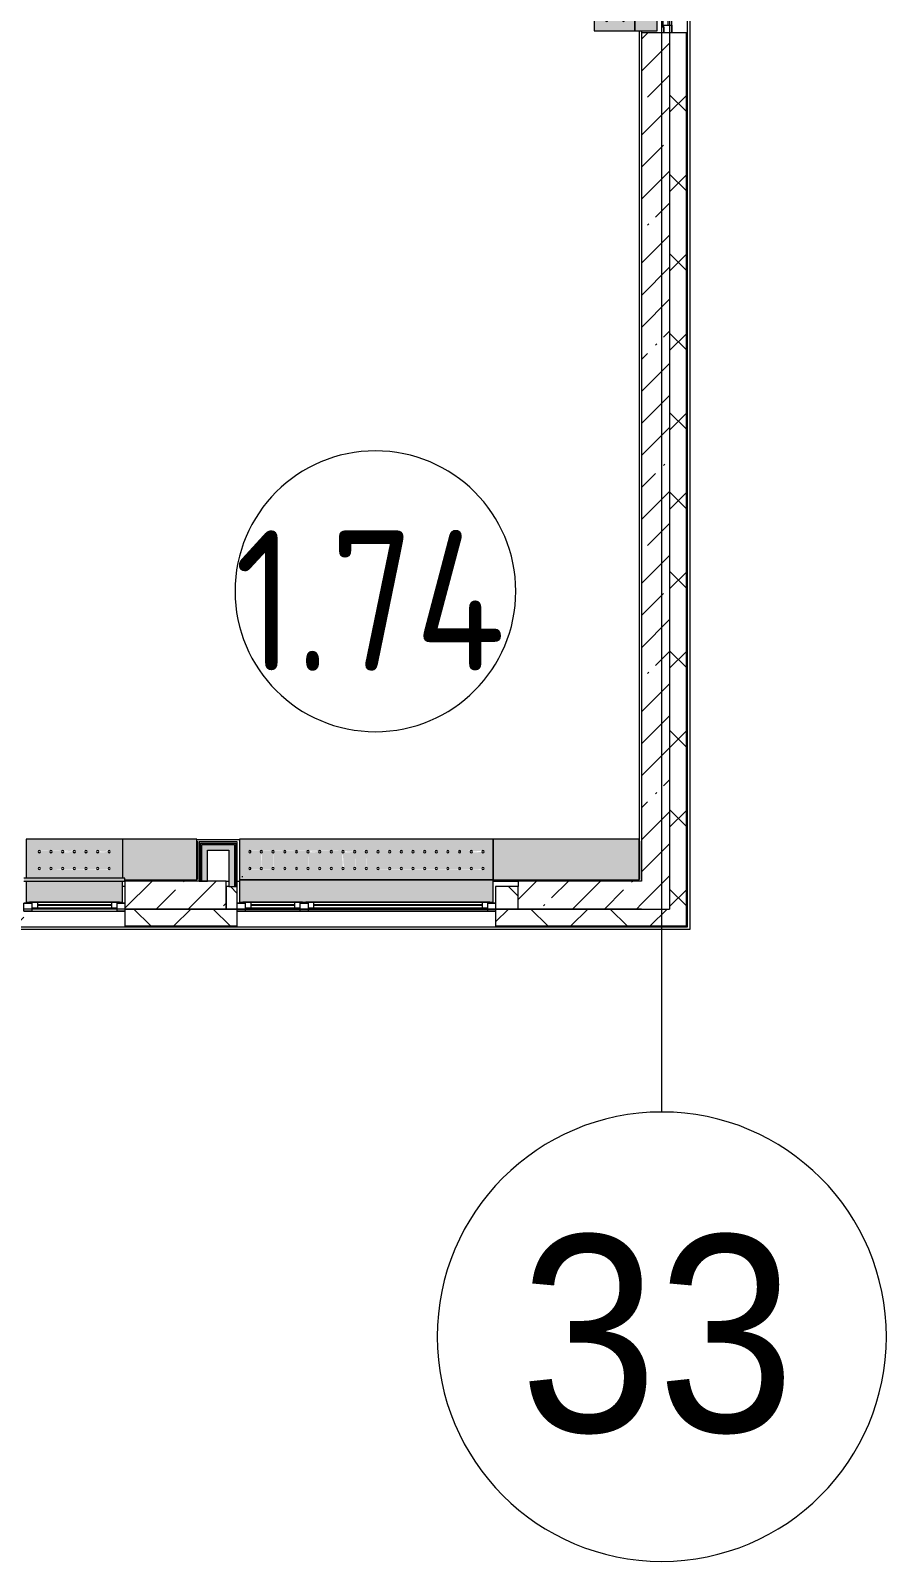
# Model space of a CAD drawing. Header units: millimetres. Extents: x 3991 to 282775, y -8553 to 29560.
# Drawn here: x 268205 to 275825, y -5906 to 7720 of the extents above; entities that cross this region are included whole.
import ezdxf

# ---------------------------------------------------------------- set-up
doc = ezdxf.new("R2010")
doc.units = ezdxf.units.MM
for name, color, linetype, lineweight in [('A-AREA-IDEN', 7, 'Continuous', 9), ('A-GLAZ-2', 7, 'Continuous', 5), ('A-WALL', 7, 'Continuous', 9), ('A-WALL-4', 7, 'Continuous', 5), ('I-WALL-3', 7, 'Continuous', 5), ('S-COLS', 7, 'Continuous', 5), ('Знаки', 7, 'Continuous', 5), ('Оси', 7, 'Continuous', 9), ('Оси-1', 7, 'Continuous', 20)]:
    doc.layers.add(name, color=color, linetype=linetype, lineweight=lineweight)
for name, color, linetype, lineweight, true_color in [('A-FLOR-1', 7, 'Continuous', 5, 0xaaaaaa), ('I-WALL-2', 7, 'Continuous', 9, 0xe7e7e7), ('Знаки-2', 7, 'Continuous', 5, 0xd7cfbf)]:
    doc.layers.add(name, color=color, linetype=linetype, lineweight=lineweight, true_color=true_color)
doc.styles.add('Arial_1', font='arial.ttf', dxfattribs={"width": 0.9, "height": 1750})
doc.styles.add('GOST Common_3', font='GOST_Common.ttf', dxfattribs={"width": 0.9, "height": 1250})
pattern_1 = [(45, (148815.1, 0), (-353.5534, 353.5534), []), (135, (148815.1, 0), (-353.5534, -353.5534), [])]
pattern_2 = [(45, (148815.1, 0), (-285.1231, 285.1231), []), (45, (149100.2, 0), (-285.1231, 285.1231), [504.031, -100.806, 16.764, -84.042])]
pattern_3 = [(45, (148815.1, 0), (-530.33, 530.33), []), (135, (148815.1, 0), (-530.33, -530.33), [])]

# ---------------------------------------------------------------- blocks, each defined once
blk = doc.blocks.new('120_Окно_СКБ_2Ст_Фрамуга сверху - 120_Окно_СКБ_2Ст_2300х2500_h_ ДОО-19727959-Общий план 1 этажа с размещением фрагментов 1_1-1_9')
at = {"layer": 'A-GLAZ-2'}
for p, q in [((-1150, -127), (-1150, -57)), ((-1150, -57), (-1080, -57)), ((1150, -57), (-1150, -57)), ((-1080, -127), (-1150, -127)), ((-1150, -127), (-1100, -127)), ((-1080, -127), (-1100, -127)), ((-1100, -127), (-1100, -137)), ((-1080, -57), (-1080, -127)), ((-1080, -57), (1080, -57)), ((520, -87), (-1080, -87)), ((-1080, -87), (-1080, -127)), ((-1030, -137), (-1030, -87)), ((-1030, -107), (470, -107)), ((470, -117), (-1030, -117)), ((470, -137), (470, -87)), ((520, -127), (520, -57)), ((520, -57), (590, -57)), ((520, -127), (520, -87)), ((590, -127), (520, -127)), ((540, -127), (520, -127)), ((540, -127), (570, -127)), ((540, -127), (570, -127)), ((540, -137), (540, -127)), ((590, -127), (570, -127)), ((570, -127), (570, -137)), ((590, -57), (590, -127)), ((1080, -87), (590, -87)), ((590, -87), (590, -127)), ((640, -137), (640, -87)), ((640, -107), (1030, -107)), ((1030, -117), (640, -117)), ((1030, -137), (1030, -87)), ((1080, -127), (1080, -57)), ((1080, -57), (1150, -57)), ((1080, -127), (1080, -87)), ((1150, -127), (1080, -127)), ((1100, -127), (1080, -127)), ((1100, -127), (1150, -127)), ((1100, -137), (1100, -127)), ((1150, -57), (1150, -127)), ((-1100, -137), (540, -137)), ((540, -137), (-1100, -137)), ((570, -137), (1100, -137)), ((1100, -137), (570, -137))]:
    blk.add_line(p, q, dxfattribs=at)
blk = doc.blocks.new('120_Окно_СКБ_1Ст - 120_Окно_СКБ_1Ст 900х2500_h_ с форточкой-22876038-Общий план 1 этажа с размещением фрагментов 1_1-1_9')
at = {"layer": 'A-GLAZ-2'}
for p, q in [((-450, -127), (-450, -57)), ((-450, -57), (-380, -57)), ((450, -57), (-450, -57)), ((-380, -127), (-450, -127)), ((-450, -127), (-400, -127)), ((-380, -127), (-400, -127)), ((-400, -127), (-400, -137)), ((-380, -57), (-380, -127)), ((380, -87), (-380, -87)), ((-380, -87), (-380, -127)), ((-330, -137), (-330, -87)), ((-330, -107), (330, -107)), ((330, -117), (-330, -117)), ((330, -137), (330, -87)), ((380, -127), (380, -57)), ((380, -57), (450, -57)), ((380, -127), (380, -87)), ((450, -127), (380, -127)), ((400, -127), (380, -127)), ((400, -127), (450, -127)), ((400, -137), (400, -127)), ((450, -57), (450, -127)), ((-400, -137), (400, -137)), ((400, -137), (-400, -137))]:
    blk.add_line(p, q, dxfattribs=at)
blk = doc.blocks.new('120_Окно_СКБ_1Ст - 120_Окно_СКБ_1Ст 1200х2500_h_ с форточкой 3-24161067-Общий план 1 этажа с размещением фрагментов 1_1-1_9')
at = {"layer": 'A-GLAZ-2'}
for p, q in [((-600, -127), (-600, -57)), ((-600, -57), (-530, -57)), ((600, -57), (-600, -57)), ((-530, -127), (-600, -127)), ((-600, -127), (-550, -127)), ((-530, -127), (-550, -127)), ((-550, -127), (-550, -137)), ((-530, -57), (-530, -127)), ((530, -87), (-530, -87)), ((-530, -87), (-530, -127)), ((-480, -137), (-480, -87)), ((-480, -107), (480, -107)), ((480, -117), (-480, -117)), ((480, -137), (480, -87)), ((530, -127), (530, -57)), ((530, -57), (600, -57)), ((530, -127), (530, -87)), ((600, -127), (530, -127)), ((550, -127), (530, -127)), ((550, -127), (600, -127)), ((550, -137), (550, -127)), ((600, -57), (600, -127)), ((-550, -137), (550, -137)), ((550, -137), (-550, -137))]:
    blk.add_line(p, q, dxfattribs=at)
blk = doc.blocks.new('Зашивка радиатора_ с перфорацией М7_1 - Зашивка радиатора_ с перфорацией М7_1-V289-Общий план 1 этажа с размещением фрагментов 1_1-1_9')
at = {"layer": 'Знаки-2'}
blk.add_hatch(color=256, dxfattribs=at).paths.add_polyline_path([(1859, 380), (1859, 379), (-370, 379), (-370, 180), (1890, 180), (1890, 380)])
h = blk.add_hatch(color=256, dxfattribs=at)
h.paths.add_polyline_path([(1890, 180), (-370, 180), (-370, 179), (-370, -180), (1890, -179), (1890, 170)])
h.paths.add_polyline_path([(873, -67), (873, -72), (958, -67)])
h.paths.add_polyline_path([(965, -60), (970, -60), (965, 71)])
h.paths.add_polyline_path([(861, -60), (871, -63), (874, -67), (960, -63), (965, -60), (960, 73), (958, 83), (957, 89), (872, 85), (872, 75), (864, 70), (861, 71)])
h.paths.add_polyline_path([(757, -60), (767, -63), (770, -72), (771, -78), (855, -75), (855, -65), (861, -60), (857, 73), (854, 83), (854, 89), (769, 85), (769, 75), (760, 70), (757, 71)])
h.paths.add_polyline_path([(241, 90), (1806, 85), (1806, 75), (1797, 70), (1789, 75), (1789, 85), (1787, 89), (1702, 85), (1702, 75), (1694, 70), (1691, 71), (1696, -60), (1703, -67), (1701, -77), (1703, -78), (1789, -75), (1789, -65), (1797, -60), (1806, -65), (1806, -75), (1797, -80), (1795, -79), (-286, -75), (-286, -65), (-278, -60), (-269, -65), (-268, -67), (-181, -63), (-171, -60), (-164, -67), (-167, -77), (-164, -78), (-79, -75), (-79, -65), (-70, -60), (-61, -65), (-61, -75), (-60, -78), (25, -75), (25, -65), (34, -60), (42, -65), (42, -75), (44, -78), (129, -75), (129, -65), (137, -60), (146, -65), (146, -75), (147, -78), (233, -75), (233, -65), (241, -60), (250, -65), (250, -75), (251, -78), (336, -75), (336, -65), (345, -60), (354, -65), (354, -75), (355, -78), (440, -75), (440, -65), (449, -60), (457, -65), (457, -75), (459, -78), (544, -75), (544, -65), (552, -60), (561, -65), (561, -75), (564, -78), (648, -75), (648, -65), (656, -60), (665, -65), (665, -75), (666, -78), (751, -75), (751, -65), (757, -60), (753, 73), (750, 83), (750, 89), (665, 85), (665, 75), (656, 70), (648, 75), (648, 85), (647, 89), (561, 85), (561, 75), (552, 70), (544, 75), (544, 85), (543, 89), (457, 85), (457, 75), (449, 70), (440, 75), (440, 85), (439, 89), (354, 85), (354, 75), (345, 70), (336, 76), (336, 85), (335, 89), (250, 85), (250, 75), (241, 70), (233, 75), (233, 85), (232, 89), (146, 85), (146, 75), (137, 70), (129, 75), (129, 85), (128, 89), (42, 85), (42, 75), (34, 70), (25, 75), (25, 85), (24, 89), (-61, 85), (-61, 75), (-70, 70), (-79, 75), (-79, 85), (-80, 89), (-165, 85), (-165, 75), (-174, 70), (-182, 75), (-182, 85), (-183, 89), (-268, 84), (-269, 75), (-278, 70), (-286, 75), (-286, 85), (-278, 90), (-275, 90), (137, 90)])
h.paths.add_polyline_path([(1185, -67), (1185, -72), (1269, -67)])
h.paths.add_polyline_path([(1587, -60), (1597, -63), (1600, -72), (1600, -78), (1685, -75), (1685, -65), (1691, -60), (1687, 73), (1684, 83), (1684, 89), (1599, 85), (1599, 75), (1590, 70), (1587, 71)])
h.paths.add_polyline_path([(1276, -60), (1286, -63), (1288, -72), (1288, -78), (1374, -75), (1374, -65), (1382, -60), (1391, -65), (1391, -75), (1392, -78), (1478, -75), (1478, -65), (1486, -60), (1495, -65), (1495, -75), (1496, -78), (1581, -75), (1581, -65), (1587, -60), (1583, 73), (1580, 83), (1580, 89), (1495, 85), (1495, 75), (1486, 70), (1478, 75), (1478, 85), (1476, 89), (1391, 85), (1391, 75), (1382, 70), (1374, 75), (1374, 85), (1372, 89), (1287, 85), (1287, 75), (1279, 70), (1276, 71)])
h.paths.add_polyline_path([(1062, 89), (976, 85), (976, 75), (970, 70), (975, -63), (977, -72), (977, -78), (1063, -75), (1063, -65), (1071, -60), (1080, -65), (1080, -75), (1081, -78), (1166, -75), (1166, -65), (1175, -60), (1184, -65), (1185, -67), (1272, -63), (1276, -60), (1272, 73), (1269, 83), (1269, 89), (1184, 85), (1184, 75), (1175, 70), (1166, 75), (1166, 85), (1164, 89), (1080, 85), (1080, 75), (1071, 70), (1062, 76), (1063, 85), (1063, 89)])
h.paths.add_polyline_path([(-183, -72), (-270, -77), (-268, -78), (-182, -75)])
h.paths.add_polyline_path([(873, -72), (873, -78), (959, -75), (957, -72)])
h.paths.add_polyline_path([(1185, -72), (1185, -78), (1270, -75), (1269, -72)])
at = {"layer": 'Знаки'}
for p, q in [((-341, 380), (-370, 380)), ((-370, 380), (-370, 180)), ((1329, 380), (1299, 380)), ((1890, 380), (1859, 380)), ((1890, 180), (1890, 380)), ((-370, 180), (1890, 180)), ((1890, 180), (-370, 180)), ((-370, 180), (-370, -180)), ((1890, -180), (1890, 180)), ((-370, -180), (1890, -180))]:
    blk.add_line(p, q, dxfattribs=at)
for centre, start, end in [((-278, 80), 0, 180), ((-278, 80), 180, 360), ((-174, 80), 0, 180), ((-174, 80), 180, 0), ((-70, 80), 0, 180), ((-70, 80), 180, 0), ((34, 80), 0, 180), ((34, 80), 180, 360), ((137, 80), 0, 180), ((137, 80), 180, 0), ((241, 80), 0, 180), ((241, 80), 180, 0), ((345, 80), 0, 180), ((345, 80), 180, 0), ((449, 80), 0, 180), ((449, 80), 180, 0), ((552, 80), 0, 180), ((552, 80), 180, 360), ((656, 80), 0, 180), ((656, 80), 180, 0), ((760, 80), 0, 180), ((760, 80), 180, 0), ((864, 80), 0, 180), ((864, 80), 180, 0), ((968, 80), 0, 180), ((968, 80), 180, 0), ((1071, 80), 0, 180), ((1071, 80), 180, 0), ((1175, 80), 0, 180), ((1175, 80), 180, 0), ((1279, 80), 0, 180), ((1279, 80), 180, 0), ((1382, 80), 0, 180), ((1382, 80), 180, 0), ((1486, 80), 0, 180), ((1486, 80), 180, 360), ((1590, 80), 0, 180), ((1590, 80), 180, 0), ((1694, 80), 0, 180), ((1694, 80), 180, 360), ((1797, 80), 0, 180), ((1797, 80), 180, 0), ((-278, -70), 0, 180), ((-278, -70), 180, 0), ((-174, -70), 0, 180), ((-174, -70), 180, 0), ((-70, -70), 0, 180), ((-70, -70), 180, 0), ((34, -70), 0, 180), ((34, -70), 180, 0), ((137, -70), 0, 180), ((137, -70), 180, 0), ((241, -70), 0, 180), ((241, -70), 180, 0), ((345, -70), 0, 180), ((345, -70), 180, 0), ((449, -70), 0, 180), ((449, -70), 180, 0), ((552, -70), 0, 180), ((552, -70), 180, 0), ((656, -70), 0, 180), ((656, -70), 180, 0), ((760, -70), 0, 180), ((760, -70), 180, 0), ((864, -70), 0, 180), ((864, -70), 180, 0), ((968, -70), 0, 180), ((968, -70), 180, 0), ((1071, -70), 0, 180), ((1071, -70), 180, 0), ((1175, -70), 0, 180), ((1175, -70), 180, 0), ((1279, -70), 0, 180), ((1279, -70), 180, 0), ((1382, -70), 0, 180), ((1382, -70), 180, 0), ((1486, -70), 0, 180), ((1486, -70), 180, 0), ((1590, -70), 0, 180), ((1590, -70), 180, 0), ((1694, -70), 0, 180), ((1694, -70), 180, 0), ((1797, -70), 0, 180), ((1797, -70), 180, 0)]:
    blk.add_arc(centre, 10, start, end, dxfattribs=at)
blk = doc.blocks.new('Зашивка радиатора_ с перфорацией М1_1 - Зашивка радиатора_ с перфорацией М1_1-V290-Общий план 1 этажа с размещением фрагментов 1_1-1_9')
at = {"layer": 'Знаки-2'}
blk.add_hatch(color=256, dxfattribs=at).paths.add_polyline_path([(399, 380), (399, 379), (-430, 379), (-430, 191), (430, 195), (430, 380)])
h = blk.add_hatch(color=256, dxfattribs=at)
h.paths.add_polyline_path([(413, 166), (-430, 166), (-430, -180), (430, -180), (429, 166), (414, 166)])
h.paths.add_polyline_path([(11, -67), (11, -72), (95, -67)])
h.paths.add_polyline_path([(-301, -67), (-301, -72), (-216, -67)])
h.paths.add_polyline_path([(-2, -60), (8, -63), (11, -67), (98, -63), (107, -60), (114, -67), (112, -77), (114, -78), (200, -75), (200, -65), (208, -60), (217, -65), (217, -75), (218, -78), (303, -74), (304, -65), (312, -60), (321, -65), (321, -75), (312, -80), (310, -79), (-319, -75), (-319, -65), (-310, -60), (-302, -65), (-301, -67), (-214, -63), (-204, -60), (-197, -67), (-199, -77), (-197, -78), (-111, -75), (-111, -65), (-103, -60), (-94, -65), (-94, -75), (-93, -78), (-8, -75), (-8, -65), (-4, -61)])
h.paths.add_polyline_path([(105, 90), (321, 85), (321, 75), (312, 70), (304, 75), (304, 86), (302, 89), (217, 85), (217, 75), (208, 70), (200, 75), (200, 85), (198, 89), (113, 85), (113, 75), (105, 70), (96, 75), (96, 85), (95, 89), (10, 85), (9, 75), (1, 70), (-8, 75), (-8, 85), (-9, 89), (-94, 85), (-94, 75), (-103, 70), (-111, 75), (-111, 85), (-112, 89), (-198, 85), (-198, 75), (-207, 70), (-215, 75), (-215, 85), (-216, 89), (-302, 85), (-302, 75), (-310, 70), (-319, 75), (-319, 85), (-310, 90), (-308, 90), (77, 90)])
h.paths.add_polyline_path([(-301, -72), (-300, -78), (-215, -75), (-216, -72), (-300, -72)])
h.paths.add_polyline_path([(11, -72), (11, -78), (96, -75), (95, -72)])
at = {"layer": 'Знаки'}
for p, q in [((-401, 380), (-430, 380)), ((-430, 380), (-430, 191)), ((430, 380), (399, 380)), ((430, 191), (430, 380)), ((430, -180), (430, 166)), ((-430, -180), (430, -180))]:
    blk.add_line(p, q, dxfattribs=at)
for centre, start, end in [((-310, 80), 0, 180), ((-310, 80), 180, 0), ((-207, 80), 0, 180), ((-207, 80), 180, 360), ((-103, 80), 0, 180), ((-103, 80), 180, 0), ((1, 80), 0, 180), ((1, 80), 180, 0), ((105, 80), 0, 180), ((105, 80), 180, 360), ((208, 80), 0, 180), ((208, 80), 180, 0), ((312, 80), 0, 180), ((312, 80), 180, 0), ((-310, -70), 0, 180), ((-310, -70), 180, 0), ((-207, -70), 0, 180), ((-207, -70), 180, 0), ((-103, -70), 0, 180), ((-103, -70), 180, 0), ((1, -70), 0, 180), ((1, -70), 180, 0), ((105, -70), 0, 180), ((105, -70), 180, 0), ((208, -70), 0, 180), ((208, -70), 180, 0), ((312, -70), 0, 180), ((312, -70), 180, 0)]:
    blk.add_arc(centre, 10, start, end, dxfattribs=at)
blk = doc.blocks.new('Зашивка без перфорации М3 - М3_17-31005486-Общий план 1 этажа с размещением фрагментов 1_1-1_9')
at = {"layer": 'Знаки-2'}
blk.add_hatch(color=256, dxfattribs=at).paths.add_polyline_path([(209, 180), (-430, 180), (-429, -180), (230, -179), (230, 166), (209, 171)])
at = {"layer": 'Знаки'}
for p, q in [((209, 180), (-430, 180)), ((-430, 180), (-430, -180)), ((230, -180), (230, 167)), ((-430, -180), (230, -180))]:
    blk.add_line(p, q, dxfattribs=at)
blk = doc.blocks.new('Зашивка_ торцевая панель - Зашивка_ торцевая панель Т2-V302-Общий план 1 этажа с размещением фрагментов 1_1-1_9')
at = {"layer": 'Знаки'}
blk.add_line((-406, 180), (-406, -160), dxfattribs=at)
blk = doc.blocks.new('Зашивка_ торцевая панель - Зашивка_ торцевая панель Т2-V303-Общий план 1 этажа с размещением фрагментов 1_1-1_9')
at = {"layer": 'Знаки'}
blk.add_line((-406, -132), (-406, -140), dxfattribs=at)
blk = doc.blocks.new('Зашивка радиатора_ с перфорацией М7_1 - Зашивка радиатора_ с перфорацией М7_1-V310-Общий план 1 этажа с размещением фрагментов 1_1-1_9')
at = {"layer": 'Знаки-2'}
blk.add_hatch(color=256, dxfattribs=at).paths.add_polyline_path([(1890, 241), (1890, 380), (709, 380), (709, 241), (730, 241), (730, 216), (-370, 216), (-370, 180), (1890, 180), (1890, 221)])
h = blk.add_hatch(color=256, dxfattribs=at)
h.paths.add_polyline_path([(1890, -80), (1890, 180), (-370, 180), (-370, -180), (1890, -180), (1890, -87)])
h.paths.add_polyline_path([(873, -67), (873, -72), (958, -67)])
h.paths.add_polyline_path([(958, 78), (958, 83), (873, 78)])
h.paths.add_polyline_path([(866, 71), (864, 70), (866, -59)])
h.paths.add_polyline_path([(1074, 71), (1064, 73), (1062, 83), (1059, 89), (976, 85), (976, 75), (967, 70), (959, 75), (958, 78), (871, 73), (866, 70), (861, 71), (854, 78), (858, 89), (854, 89), (769, 85), (769, 75), (760, 70), (751, 75), (751, 85), (750, 89), (665, 85), (665, 75), (656, 70), (648, 75), (648, 85), (647, 89), (561, 85), (561, 75), (552, 70), (544, 75), (544, 85), (543, 89), (457, 85), (457, 75), (449, 70), (440, 75), (440, 85), (439, 89), (354, 85), (354, 75), (345, 70), (336, 76), (336, 85), (335, 89), (250, 85), (250, 75), (241, 70), (233, 75), (233, 85), (232, 89), (146, 85), (146, 75), (137, 70), (129, 75), (129, 85), (128, 89), (42, 85), (42, 75), (34, 70), (25, 75), (25, 85), (24, 89), (-61, 85), (-61, 75), (-70, 70), (-79, 75), (-79, 85), (-80, 89), (-165, 85), (-165, 75), (-174, 70), (-182, 75), (-182, 85), (-183, 89), (-268, 84), (-269, 75), (-277, 70), (-286, 75), (-286, 85), (-277, 90), (-275, 90), (1806, 85), (1806, 75), (1797, 70), (1789, 75), (1789, 85), (1788, 89), (1702, 85), (1702, 75), (1694, 70), (1685, 75), (1685, 85), (1684, 89), (1599, 85), (1599, 75), (1590, 70), (1581, 75), (1581, 85), (1580, 89), (1495, 85), (1495, 75), (1486, 70), (1478, 75), (1478, 85), (1476, 89), (1391, 85), (1391, 75), (1382, 70), (1374, 75), (1374, 85), (1372, 89), (1287, 85), (1287, 75), (1279, 70), (1270, 75), (1270, 85), (1269, 89), (1184, 85), (1184, 75), (1175, 70), (1166, 75), (1166, 85), (1164, 89), (1080, 85), (1080, 75), (1076, 72)])
h.paths.add_polyline_path([(1185, -67), (1185, -72), (1269, -67)])
h.paths.add_polyline_path([(1808, -70), (1803, -78), (1795, -79), (-286, -75), (-286, -65), (-277, -60), (-269, -65), (-268, -67), (-181, -63), (-171, -60), (-164, -67), (-164, -72), (-80, -67), (-73, -60), (-63, -63), (-60, -72), (-60, -78), (25, -75), (25, -65), (34, -60), (42, -65), (42, -75), (44, -78), (129, -75), (129, -65), (137, -60), (146, -65), (146, -75), (147, -78), (233, -75), (233, -65), (241, -60), (250, -65), (250, -75), (251, -78), (336, -75), (336, -65), (345, -60), (354, -65), (354, -75), (355, -78), (440, -75), (440, -65), (449, -60), (457, -65), (457, -75), (459, -78), (544, -75), (544, -65), (552, -60), (561, -65), (561, -75), (562, -78), (648, -75), (648, -65), (656, -60), (665, -65), (665, -75), (666, -78), (751, -75), (751, -65), (760, -60), (769, -65), (769, -75), (770, -78), (855, -75), (855, -65), (864, -60), (872, -65), (874, -67), (960, -63), (970, -60), (977, -67), (975, -77), (977, -78), (1063, -75), (1063, -65), (1071, -60), (1080, -65), (1080, -75), (1081, -78), (1166, -75), (1166, -65), (1175, -60), (1184, -65), (1185, -67), (1272, -63), (1281, -60), (1288, -67), (1284, -78), (1288, -78), (1374, -75), (1374, -65), (1382, -60), (1391, -65), (1391, -75), (1392, -78), (1478, -75), (1478, -65), (1486, -60), (1495, -65), (1495, -75), (1496, -78), (1581, -75), (1581, -65), (1590, -60), (1599, -65), (1599, -75), (1600, -78), (1685, -75), (1685, -65), (1696, -60), (1702, -65), (1702, -75), (1703, -78), (1789, -75), (1789, -65), (1797, -60), (1806, -65), (1807, -67)])
h.paths.add_polyline_path([(1274, -78), (1269, -72), (1182, -77), (1185, -78), (1270, -78)])
h.paths.add_polyline_path([(962, -78), (958, -72), (871, -77), (873, -78), (959, -78)])
h.paths.add_polyline_path([(962, 89), (872, 85), (873, 83), (960, 87), (962, 89)])
h.paths.add_polyline_path([(-75, -78), (-80, -72), (-167, -77), (-164, -78), (-77, -78)])
h.paths.add_polyline_path([(-183, -72), (-183, -67), (-268, -72)])
h.paths.add_polyline_path([(-179, -78), (-183, -72), (-270, -77), (-267, -78), (-181, -78)])
at = {"layer": 'Знаки'}
for p, q in [((1890, 380), (709, 380)), ((1890, 180), (1890, 380)), ((-370, 216), (-370, 180)), ((-370, 180), (1890, 180)), ((1890, 180), (-370, 180)), ((-370, 180), (-370, -180)), ((1890, -180), (1890, 180)), ((-370, -180), (1890, -180))]:
    blk.add_line(p, q, dxfattribs=at)
for centre, start, end in [((-277, 80), 0, 180), ((-277, 80), 180, 360), ((-174, 80), 0, 180), ((-174, 80), 180, 0), ((-70, 80), 0, 180), ((-70, 80), 180, 0), ((34, 80), 0, 180), ((34, 80), 180, 360), ((137, 80), 0, 180), ((137, 80), 180, 0), ((241, 80), 0, 180), ((241, 80), 180, 0), ((345, 80), 0, 180), ((345, 80), 180, 0), ((449, 80), 0, 180), ((449, 80), 180, 0), ((552, 80), 0, 180), ((552, 80), 180, 360), ((656, 80), 0, 180), ((656, 80), 180, 0), ((760, 80), 0, 180), ((760, 80), 180, 0), ((864, 80), 0, 180), ((864, 80), 180, 0), ((967, 80), 0, 180), ((967, 80), 180, 0), ((1071, 80), 0, 180), ((1071, 80), 180, 0), ((1175, 80), 0, 180), ((1175, 80), 180, 0), ((1279, 80), 0, 180), ((1279, 80), 180, 0), ((1382, 80), 0, 180), ((1382, 80), 180, 0), ((1486, 80), 0, 180), ((1486, 80), 180, 360), ((1590, 80), 0, 180), ((1590, 80), 180, 0), ((1694, 80), 0, 180), ((1694, 80), 180, 360), ((1797, 80), 0, 180), ((1797, 80), 180, 0), ((-277, -70), 0, 180), ((-277, -70), 180, 0), ((-174, -70), 0, 180), ((-174, -70), 180, 0), ((-70, -70), 0, 180), ((-70, -70), 180, 0), ((34, -70), 0, 180), ((34, -70), 180, 0), ((137, -70), 0, 180), ((137, -70), 180, 0), ((241, -70), 0, 180), ((241, -70), 180, 0), ((345, -70), 0, 180), ((345, -70), 180, 0), ((449, -70), 0, 180), ((449, -70), 180, 0), ((552, -70), 0, 180), ((552, -70), 180, 0), ((656, -70), 0, 180), ((656, -70), 180, 0), ((760, -70), 0, 180), ((760, -70), 180, 0), ((864, -70), 0, 180), ((864, -70), 180, 0), ((967, -70), 0, 180), ((967, -70), 180, 0), ((1071, -70), 0, 180), ((1071, -70), 180, 0), ((1175, -70), 0, 180), ((1175, -70), 180, 0), ((1279, -70), 0, 180), ((1279, -70), 180, 0), ((1382, -70), 0, 180), ((1382, -70), 180, 0), ((1486, -70), 0, 180), ((1486, -70), 180, 0), ((1590, -70), 0, 180), ((1590, -70), 180, 0), ((1694, -70), 0, 180), ((1694, -70), 180, 0), ((1797, -70), 0, 180), ((1797, -70), 180, 0)]:
    blk.add_arc(centre, 10, start, end, dxfattribs=at)
blk = doc.blocks.new('Зашивка без перфорации М3_2_1 - М3_2_20-32618108-Общий план 1 этажа с размещением фрагментов 1_1-1_9')
at = {"layer": 'Знаки-2'}
blk.add_hatch(color=256, dxfattribs=at).paths.add_polyline_path([(870, 180), (-430, 175), (-430, -180), (870, -180), (870, 171)])
at = {"layer": 'Знаки'}
for p, q in [((870, 180), (-430, 180)), ((-430, 180), (-430, -180)), ((870, -180), (870, 180)), ((-430, -180), (870, -180))]:
    blk.add_line(p, q, dxfattribs=at)
blk = doc.blocks.new('Зашивка_ торцевая панель - Зашивка_ торцевая панель Т2-V326-Общий план 1 этажа с размещением фрагментов 1_1-1_9')
at = {"layer": 'Знаки-2'}
blk.add_hatch(color=256, dxfattribs=at).paths.add_polyline_path([(-407, -160), (-406, -155), (-407, -158)])
at = {"layer": 'Знаки'}
blk.add_line((-406, 180), (-406, -160), dxfattribs=at)
blk = doc.blocks.new('Ось сетки - D8-29747960-Общий план 1 этажа с размещением фрагментов 1_1-1_9')
at = {"layer": 'Оси-1'}
for start, end in [(360, 180), (180, 360)]:
    blk.add_arc((0, 0), 4, start, end, dxfattribs=at)
blk = doc.blocks.new('Марка_Помещения - Номер-25198446-Общий план 1 этажа с размещением фрагментов 1_1-1_9')
at = {"layer": 'A-AREA-IDEN'}
for start, end in [(360, 180), (180, 360)]:
    blk.add_arc((0, 0), 2.5, start, end, dxfattribs=at)

msp = doc.modelspace()

# ---------------------------------------------------------------- hatches: boundary and pattern name
at = {"layer": 'A-WALL-4'}
h = msp.add_hatch(dxfattribs=at)
h.set_pattern_fill('FP_73', color=256, style=0, pattern_type=2)
h.set_pattern_definition(pattern_1)
h.paths.add_polyline_path([(274005.1, -250), (274045.1, -250), (274045.1, 7700), (273895.1, 7700), (273895.1, -250), (273935.5, -250)])
h.paths.add_polyline_path([(273895.1, 8900), (274045.1, 8900), (274045.1, 10820), (273895.1, 10820), (273895.1, 9959)])
h.paths.add_polyline_path([(274045.1, 13120), (274045.1, 13670), (273895.1, 13670), (273895.1, 13120), (274005.1, 13120)])
h.paths.add_polyline_path([(274045.1, 15220), (274045.1, 21550), (273895.1, 21550), (273895.1, 15220), (274005.1, 15220)])
h = msp.add_hatch(dxfattribs=at)
h.set_pattern_fill('FP_58', color=256, style=0, pattern_type=2)
h.set_pattern_definition([(135, (148815.1, 0), (-176.7767, -176.7767), [])])
h.paths.add_polyline_path([(272545.1, -100), (272545.1, 100), (272345.1, 100), (272345.1, -100), (272367.3, -100)])
h.paths.add_polyline_path([(243345.1, -100), (243595.1, -100), (243595.1, 100), (243345.1, 100), (243345.1, 22.9)])
h.paths.add_polyline_path([(241093.2, -100), (241545.1, -100), (241545.1, 100), (240745.1, 100), (240745.1, -100)])
h.paths.add_polyline_path([(245979.8, -100), (246920.1, -100), (246920.1, 100), (245920.1, 100), (245920.1, -100)])
h.paths.add_polyline_path([(249645.1, -100), (250545.1, -100), (250545.1, 100), (249645.1, 100), (249645.1, 82.2)])
h.paths.add_polyline_path([(270045.1, -100), (270045.1, 100), (269945.1, 100), (269945.1, -100)])
h.paths.add_polyline_path([(251695.1, -100), (251695.1, 100), (251445.1, 100), (251445.1, -100)])
h.paths.add_polyline_path([(253995.1, -100), (255045.1, -100), (255045.1, 100), (253995.1, 100), (253995.1, -27.9)])
h.paths.add_polyline_path([(268145.1, -100), (268145.1, 100), (267645.1, 100), (267645.1, -100), (267969.4, -100)])
h.paths.add_polyline_path([(258645.1, -100), (258645.1, 100), (258295.1, 100), (258295.1, -100), (258630.9, -100)])
h.paths.add_polyline_path([(265526.1, -100), (265845.1, -100), (265845.1, 100), (264795.1, 100), (264795.1, -100), (265037.4, -100)])
h.paths.add_polyline_path([(259545.1, -100), (260445.1, -100), (260445.1, 100), (259545.1, 100), (259545.1, -55)])
h.paths.add_polyline_path([(262495.1, -100), (262495.1, 100), (262245.1, 100), (262245.1, -100)])
h = msp.add_hatch(dxfattribs=at)
h.set_pattern_fill('FP_73', color=256, style=0, pattern_type=2)
h.set_pattern_definition(pattern_1)
h.paths.add_polyline_path([(238025.1, -250), (239845.1, -250), (239845.1, -100), (238025.1, -100)])
h.paths.add_polyline_path([(269924, -250), (270045.1, -250), (270045.1, -100), (269045.1, -100), (269045.1, -250)])
h.paths.add_polyline_path([(272345.1, -250), (273895.1, -250), (273895.1, -100), (272345.1, -100), (272345.1, -210)])
h.paths.add_polyline_path([(262495.1, -250), (262495.1, -100), (261345.1, -100), (261345.1, -250), (262105.5, -250)])
h.paths.add_polyline_path([(258645.1, -250), (258645.1, -100), (258295.1, -100), (258295.1, -250)])
h.paths.add_polyline_path([(259545.1, -250), (260445.1, -250), (260445.1, -100), (259545.1, -100), (259545.1, -210)])
h.paths.add_polyline_path([(256845.1, -250), (256845.1, -100), (255945.1, -100), (255945.1, -250), (256241.6, -250)])
h.paths.add_polyline_path([(264795.1, -250), (265845.1, -250), (265845.1, -100), (264795.1, -100), (264795.1, -210)])
h.paths.add_polyline_path([(266745.1, -250), (268145.1, -250), (268145.1, -100), (266745.1, -100), (266745.1, -210)])
h.paths.add_polyline_path([(242559.2, -250), (243595.1, -250), (243595.1, -100), (242445.1, -100), (242445.1, -250)])
h.paths.add_polyline_path([(241545.1, -250), (241545.1, -100), (240745.1, -100), (240745.1, -250)])
h.paths.add_polyline_path([(245895.1, -250), (246945.1, -250), (246945.1, -100), (245895.1, -100), (245895.1, -210)])
h.paths.add_polyline_path([(254287, -250), (255045.1, -250), (255045.1, -100), (253995.1, -100), (253995.1, -250)])
h.paths.add_polyline_path([(247845.1, -250), (248745.1, -250), (248745.1, -100), (247845.1, -100), (247845.1, -210)])
h.paths.add_polyline_path([(250377.7, -250), (251695.1, -250), (251695.1, -100), (249645.1, -100), (249645.1, -250)])
at = {"layer": 'I-WALL-2'}
for points in [[(269924, 425), (269970.1, 425), (269970.1, 475), (269730.1, 472.4), (269730.1, 425), (269780.1, 425)], [(269780.1, 150), (269780.1, 425), (269730.1, 425), (269730.1, 150)], [(269970.1, 100), (270020.1, 100), (270020.1, 475), (269970.1, 472.4), (269970.1, 129.3)]]:
    msp.add_hatch(color=256, dxfattribs=at).paths.add_polyline_path(points)
h = msp.add_hatch(color=256, dxfattribs=at)
h.paths.add_polyline_path([(268105.1, 125), (268105.1, 175), (267645.1, 170), (267645.1, 125), (267969.4, 125)])
h.paths.add_polyline_path([(269045.1, 150), (269045.1, 175), (268145.1, 170), (268145.1, 150), (269036.1, 150)])
at = {"layer": 'I-WALL-3'}
h = msp.add_hatch(dxfattribs=at)
h.set_pattern_fill('FP_57', color=256, style=0, pattern_type=2)
h.set_pattern_definition(pattern_2)
h.paths.add_polyline_path([(273833.3, -100), (273895.1, -100), (273895.1, 7700), (273645.1, 7697.5), (273645.1, -100)])
h = msp.add_hatch(dxfattribs=at)
h.set_pattern_fill('FP_192', color=256, style=0, pattern_type=2)
h.set_pattern_definition(pattern_3)
h.paths.add_polyline_path([(270020.1, 100), (270032.6, 100), (270032.6, 487.5), (270020.1, 487.5), (270020.1, 128.7)])
h = msp.add_hatch(dxfattribs=at)
h.set_pattern_fill('FP_192', color=256, style=0, pattern_type=2)
h.set_pattern_definition(pattern_3)
h.paths.add_polyline_path([(270045.1, 100), (270045.1, 500), (270032.6, 500), (270032.6, 100)])
h = msp.add_hatch(dxfattribs=at)
h.set_pattern_fill('FP_57', color=256, style=0, pattern_type=2)
h.set_pattern_definition(pattern_2)
h.paths.add_polyline_path([(272545.1, -100), (273645.1, -100), (273645.1, 150), (272545.1, 150), (272545.1, 100)])
at = {"layer": 'S-COLS'}
h = msp.add_hatch(dxfattribs=at)
h.set_pattern_fill('FP_57', color=256, style=0, pattern_type=2)
h.set_pattern_definition(pattern_2)
h.paths.add_polyline_path([(269924, -100), (269945.1, -100), (269945.1, 150), (269045.1, 150), (269045.1, -100), (269435.3, -100)])

# ---------------------------------------------------------------- linework, layer by layer
at = {"layer": 'A-FLOR-1'}
for p, q in [((273625.1, 505), (273625.1, 7719)), ((269685.1, 505), (269685.1, 520)), ((269685.1, 520), (270064.1, 520))]:
    msp.add_line(p, q, dxfattribs=at)
at = {"layer": 'A-WALL'}
for p, q in [((274045.1, -250), (274045.1, 7700)), ((274048.1, -253), (274048.1, 7700)), ((269717.6, 487.5), (270032.6, 487.5)), ((269717.6, 150), (269717.6, 487.5)), ((269730.1, 475), (270020.1, 475)), ((269730.1, 150), (269730.1, 475)), ((270020.1, 475), (270020.1, 100)), ((270032.6, 487.5), (270032.6, 100)), ((272545.1, -100), (272545.1, 100)), ((269945.1, -100), (270045.1, -100)), ((270045.1, -100), (269945.1, -100)), ((272545.1, -100), (272345.1, -100)), ((272345.1, -100), (273645.1, -100)), ((269045.1, -250), (270045.1, -250)), ((269045.1, -253), (270045.1, -253)), ((272345.1, -250), (274045.1, -250)), ((272345.1, -253), (274048.1, -253))]:
    msp.add_line(p, q, dxfattribs=at)
at = {"layer": 'A-WALL-4'}
for p, q in [((274075.1, 11722), (274075.1, -280)), ((274053.1, -258), (274053.1, 10820)), ((273895.1, 8900), (273895.1, -100)), ((274053.1, 7700), (273895.1, 7700)), ((269970.1, 100), (269945.1, 100)), ((269945.1, 100), (269945.1, -100)), ((270045.1, -258), (270045.1, 100)), ((272545.1, 100), (272345.1, 100)), ((272345.1, 100), (272345.1, -258)), ((269945.1, -100), (268145.1, -100)), ((269045.1, -100), (269045.1, -258)), ((270045.1, -100), (272345.1, -100)), ((273645.1, -100), (272545.1, -100)), ((261345.1, -258), (274053.1, -258)), ((274075.1, -280), (258295.1, -280))]:
    msp.add_line(p, q, dxfattribs=at)
at = {"layer": 'I-WALL-3'}
for p, q in [((273645.1, 7719), (273645.1, 150)), ((273895.1, 7700), (273645.1, 7700)), ((270045.1, 500), (269705.1, 500)), ((269705.1, 500), (269705.1, 150)), ((269780.1, 425), (269970.1, 425)), ((269780.1, 150), (269780.1, 425)), ((269970.1, 425), (269970.1, 100)), ((270045.1, 100), (270045.1, 500)), ((269045.1, 175), (268145.1, 175)), ((268145.1, 150), (269045.1, 150)), ((269045.1, 150), (269045.1, 175)), ((269705.1, 150), (269780.1, 150)), ((269945.1, 150), (269970.1, 150)), ((270045.1, 150), (270064.1, 150)), ((272324.1, 150), (272545.1, 150)), ((273645.1, 150), (272545.1, 150)), ((272545.1, 150), (272545.1, 100)), ((269045.1, 100), (269024.1, 100)), ((269970.1, 100), (270045.1, 100)), ((269045.1, -100), (268145.1, -100)), ((272345.1, -100), (270045.1, -100)), ((273645.1, -100), (273895.1, -100))]:
    msp.add_line(p, q, dxfattribs=at)
at = {"layer": 'S-COLS'}
for p, q in [((269945.1, 150), (269045.1, 150)), ((269045.1, 150), (269045.1, -100)), ((269945.1, 100), (269945.1, 150)), ((269945.1, -100), (269945.1, 100)), ((269045.1, -100), (269945.1, -100))]:
    msp.add_line(p, q, dxfattribs=at)
at = {"layer": 'Оси'}
msp.add_line((273825.1, -1906.3), (273825.1, 9979), dxfattribs=at)

# ---------------------------------------------------------------- block references
at = {"layer": 'A-AREA-IDEN', "xscale": 499.9999999999995, "yscale": 499.9999999999995, "zscale": 499.9999999999995}
msp.add_blockref('Марка_Помещения - Номер-25198446-Общий план 1 этажа с размещением фрагментов 1_1-1_9', (271274.9, 2729.3), dxfattribs=at)
at = {"layer": 'A-GLAZ-2'}
for name, p, rotation in [('120_Окно_СКБ_1Ст - 120_Окно_СКБ_1Ст 1200х2500_h_ с форточкой 3-24161067-Общий план 1 этажа с размещением фрагментов 1_1-1_9', (273970.1, 8300), 269.9999999999999), ('120_Окно_СКБ_1Ст - 120_Окно_СКБ_1Ст 900х2500_h_ с форточкой-22876038-Общий план 1 этажа с размещением фрагментов 1_1-1_9', (268595.1, -175), 180), ('120_Окно_СКБ_2Ст_Фрамуга сверху - 120_Окно_СКБ_2Ст_2300х2500_h_ ДОО-19727959-Общий план 1 этажа с размещением фрагментов 1_1-1_9', (271195.1, -175), 180)]:
    msp.add_blockref(name, p, dxfattribs=dict(at, rotation=rotation))
at = {"layer": 'Знаки'}
for name, p, rotation in [('Зашивка радиатора_ с перфорацией М7_1 - Зашивка радиатора_ с перфорацией М7_1-V310-Общий план 1 этажа с размещением фрагментов 1_1-1_9', (273404.1, 9609), 270.0000000000002), ('Зашивка радиатора_ с перфорацией М1_1 - Зашивка радиатора_ с перфорацией М1_1-V290-Общий план 1 этажа с размещением фрагментов 1_1-1_9', (268594.1, 341.4), 180), ('Зашивка без перфорации М3 - М3_17-31005486-Общий план 1 этажа с размещением фрагментов 1_1-1_9', (269254.1, 341.4), 180), ('Зашивка радиатора_ с перфорацией М7_1 - Зашивка радиатора_ с перфорацией М7_1-V289-Общий план 1 этажа с размещением фрагментов 1_1-1_9', (271954.1, 341.3), 180), ('Зашивка без перфорации М3_2_1 - М3_2_20-32618108-Общий план 1 этажа с размещением фрагментов 1_1-1_9', (273194.1, 341.2), 180)]:
    msp.add_blockref(name, p, dxfattribs=dict(at, rotation=rotation))
for name, p in [('Зашивка_ торцевая панель - Зашивка_ торцевая панель Т2-V302-Общий план 1 этажа с размещением фрагментов 1_1-1_9', (270095.4, 325)), ('Зашивка_ торцевая панель - Зашивка_ торцевая панель Т2-V326-Общий план 1 этажа с размещением фрагментов 1_1-1_9', (274031.1, 325)), ('Зашивка_ торцевая панель - Зашивка_ торцевая панель Т2-V303-Общий план 1 этажа с размещением фрагментов 1_1-1_9', (270495.4, 325))]:
    msp.add_blockref(name, p, dxfattribs=at)
at = {"layer": 'Оси-1', "xscale": 499.9999999999995, "yscale": 499.9999999999995, "zscale": 499.9999999999995}
msp.add_blockref('Ось сетки - D8-29747960-Общий план 1 этажа с размещением фрагментов 1_1-1_9', (273825.1, -3906.3), dxfattribs=at)

# ---------------------------------------------------------------- texts
at = {"layer": 'A-AREA-IDEN', "insert": (270020.5, 3272.1), "char_height": 1250, "width": 3138.607, "attachment_point": 1, "style": 'GOST Common_3'}
msp.add_mtext('1.74', dxfattribs=at)
at = {"layer": 'Оси', "insert": (272562, -3003), "char_height": 1750, "width": 3030.379, "attachment_point": 1, "style": 'Arial_1'}
msp.add_mtext('33', dxfattribs=at)

doc.saveas('drawing.dxf')
